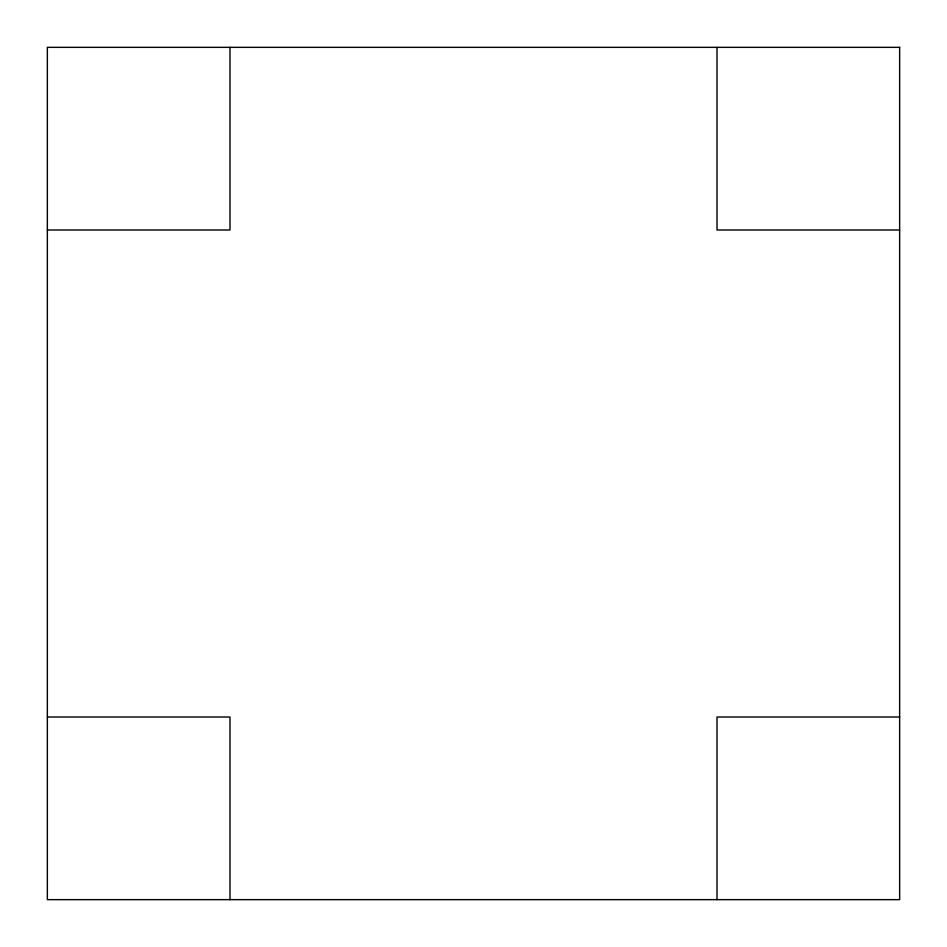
<?xml version="1.0" encoding="UTF-8"?>
<svg xmlns="http://www.w3.org/2000/svg" width="947" height="947" viewBox="0 0 947 947"><rect width="100%" height="100%" fill="white"/><g stroke="black" fill="none" stroke-linecap="round" stroke-linejoin="round"><path stroke-width="1.42" d="M47.35 229.991L229.991 229.991L229.991 47.35M899.65 229.991L717.009 229.991L717.009 47.35M47.35 717.009L229.991 717.009L229.991 899.65M899.65 717.009L717.009 717.009L717.009 899.65M899.65 47.35L47.35 47.35L47.35 899.65L899.65 899.65L899.65 47.35"/></g></svg>
